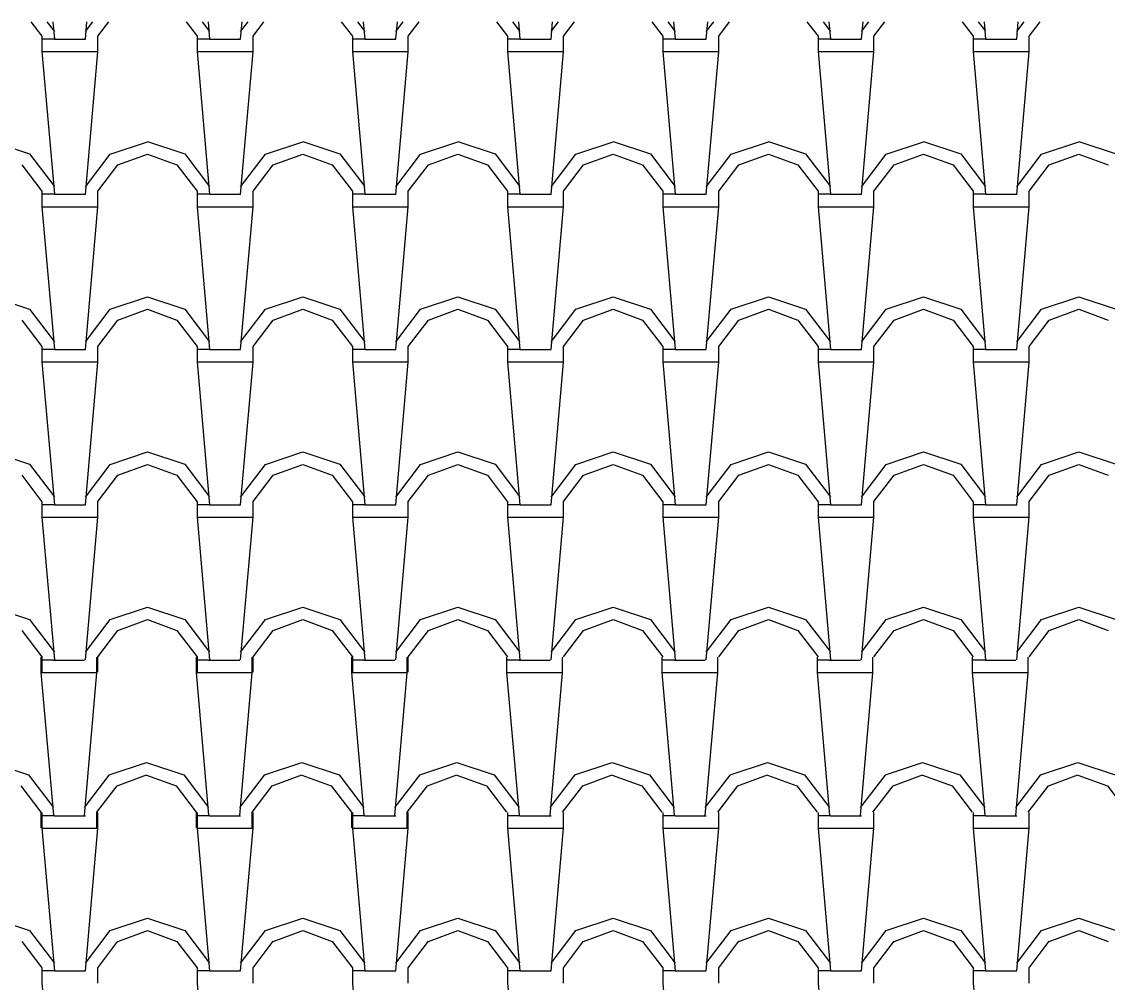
# Model space of a CAD drawing. Extents: x 32549 to 39694, y 7645 to 11950.
# Drawn here: x 38042.2 to 38147.2, y 11179.5 to 11272.4 of the extents above; entities that cross this region are included whole.
import ezdxf

# ---------------------------------------------------------------- set-up
doc = ezdxf.new("R2010")
doc.units = 0
doc.header["$LTSCALE"] = 80
doc.header["$MEASUREMENT"] = 0
doc.layers.add('ROOF', color=11, linetype='CONTINUOUS')

msp = doc.modelspace()

# ---------------------------------------------------------------- linework, layer by layer
at = {"layer": 'ROOF'}
for p, q in [((38043.07, 11272.45), (38044.14, 11271.05)), ((38044.63, 11272.45), (38045.34, 11271.51)), ((38045.19, 11272.45), (38045.34, 11270.76)), ((38048.34, 11270.75), (38048.49, 11272.45)), ((38048.34, 11271.5), (38049.06, 11272.45)), ((38049.54, 11271.06), (38050.6, 11272.45)), ((38058.07, 11272.45), (38059.14, 11271.05)), ((38059.63, 11272.45), (38060.34, 11271.51)), ((38060.19, 11272.45), (38060.34, 11270.76)), ((38063.34, 11270.75), (38063.49, 11272.45)), ((38063.34, 11271.5), (38064.06, 11272.45)), ((38064.54, 11271.06), (38065.6, 11272.45)), ((38073.07, 11272.45), (38074.14, 11271.05)), ((38074.63, 11272.45), (38075.34, 11271.51)), ((38075.19, 11272.45), (38075.34, 11270.76)), ((38078.34, 11270.75), (38078.49, 11272.45)), ((38078.34, 11271.5), (38079.06, 11272.45)), ((38079.54, 11271.06), (38080.6, 11272.45)), ((38088.07, 11272.45), (38089.14, 11271.05)), ((38089.63, 11272.45), (38090.34, 11271.51)), ((38090.19, 11272.45), (38090.34, 11270.76)), ((38093.34, 11270.75), (38093.49, 11272.45)), ((38093.34, 11271.5), (38094.06, 11272.45)), ((38094.54, 11271.06), (38095.6, 11272.45)), ((38103.07, 11272.45), (38104.14, 11271.05)), ((38104.63, 11272.45), (38105.34, 11271.51)), ((38105.19, 11272.45), (38105.34, 11270.76)), ((38108.34, 11270.75), (38108.49, 11272.45)), ((38108.34, 11271.5), (38109.06, 11272.45)), ((38109.54, 11271.06), (38110.6, 11272.45)), ((38118.07, 11272.45), (38119.14, 11271.05)), ((38119.63, 11272.45), (38120.34, 11271.51)), ((38120.19, 11272.45), (38120.34, 11270.76)), ((38123.34, 11270.75), (38123.49, 11272.45)), ((38123.34, 11271.5), (38124.06, 11272.45)), ((38124.54, 11271.06), (38125.6, 11272.45)), ((38133.07, 11272.45), (38134.14, 11271.05)), ((38134.63, 11272.45), (38135.34, 11271.52)), ((38135.19, 11272.45), (38135.34, 11270.76)), ((38138.34, 11270.75), (38138.49, 11272.45)), ((38138.34, 11271.5), (38139.06, 11272.45)), ((38139.54, 11271.06), (38140.6, 11272.45)), ((38044.14, 11271.06), (38044.14, 11269.56)), ((38045.34, 11270.76), (38044.14, 11270.76)), ((38045.34, 11270.76), (38048.34, 11270.76)), ((38049.54, 11269.56), (38049.54, 11271.06)), ((38059.14, 11271.06), (38059.14, 11269.56)), ((38060.34, 11270.76), (38059.14, 11270.76)), ((38060.34, 11270.76), (38063.34, 11270.76)), ((38064.54, 11269.56), (38064.54, 11271.06)), ((38074.14, 11271.06), (38074.14, 11269.56)), ((38075.34, 11270.76), (38074.14, 11270.76)), ((38075.34, 11270.76), (38078.34, 11270.76)), ((38079.54, 11269.56), (38079.54, 11271.06)), ((38089.14, 11271.06), (38089.14, 11269.56)), ((38090.34, 11270.76), (38089.14, 11270.76)), ((38090.34, 11270.76), (38093.34, 11270.76)), ((38094.54, 11269.56), (38094.54, 11271.06)), ((38104.14, 11271.06), (38104.14, 11269.56)), ((38105.34, 11270.76), (38104.14, 11270.76)), ((38105.34, 11270.76), (38108.34, 11270.76)), ((38109.54, 11269.56), (38109.54, 11271.06)), ((38119.14, 11271.06), (38119.14, 11269.56)), ((38120.34, 11270.76), (38119.14, 11270.76)), ((38120.34, 11270.76), (38123.34, 11270.76)), ((38124.54, 11269.56), (38124.54, 11271.06)), ((38134.14, 11271.06), (38134.14, 11269.56)), ((38135.34, 11270.76), (38134.14, 11270.76)), ((38135.34, 11270.76), (38138.34, 11270.76)), ((38139.54, 11269.56), (38139.54, 11271.06)), ((38044.14, 11269.56), (38045.34, 11269.56)), ((38044.14, 11269.56), (38045.34, 11255.76)), ((38045.34, 11269.56), (38049.54, 11269.56)), ((38048.34, 11255.75), (38049.54, 11269.55)), ((38059.14, 11269.56), (38060.34, 11269.56)), ((38059.14, 11269.56), (38060.34, 11255.76)), ((38060.34, 11269.56), (38064.54, 11269.56)), ((38063.34, 11255.75), (38064.54, 11269.55)), ((38074.14, 11269.56), (38075.34, 11269.56)), ((38074.14, 11269.56), (38075.34, 11255.76)), ((38075.34, 11269.56), (38079.54, 11269.56)), ((38078.34, 11255.75), (38079.54, 11269.55)), ((38089.14, 11269.56), (38090.34, 11269.56)), ((38089.14, 11269.56), (38090.34, 11255.76)), ((38090.34, 11269.56), (38094.54, 11269.56)), ((38093.34, 11255.75), (38094.54, 11269.55)), ((38104.14, 11269.56), (38105.34, 11269.56)), ((38104.14, 11269.56), (38105.34, 11255.76)), ((38105.34, 11269.56), (38109.54, 11269.56)), ((38108.34, 11255.75), (38109.54, 11269.55)), ((38119.14, 11269.56), (38120.34, 11269.56)), ((38119.14, 11269.56), (38120.34, 11255.76)), ((38120.34, 11269.56), (38124.54, 11269.56)), ((38123.34, 11255.75), (38124.54, 11269.55)), ((38134.14, 11269.56), (38135.34, 11255.76)), ((38134.14, 11269.56), (38135.34, 11269.56)), ((38135.34, 11269.56), (38139.54, 11269.56)), ((38138.34, 11255.75), (38139.54, 11269.55)), ((38039.34, 11260.86), (38042.94, 11259.66)), ((38050.74, 11259.65), (38054.34, 11260.85)), ((38054.34, 11260.86), (38057.94, 11259.66)), ((38065.74, 11259.65), (38069.34, 11260.85)), ((38069.34, 11260.86), (38072.94, 11259.66)), ((38080.74, 11259.65), (38084.34, 11260.85)), ((38084.34, 11260.86), (38087.94, 11259.66)), ((38095.74, 11259.65), (38099.34, 11260.85)), ((38099.34, 11260.86), (38102.94, 11259.66)), ((38110.74, 11259.65), (38114.34, 11260.85)), ((38114.34, 11260.86), (38117.94, 11259.66)), ((38125.74, 11259.65), (38129.34, 11260.85)), ((38129.34, 11260.86), (38132.94, 11259.66)), ((38140.74, 11259.65), (38144.34, 11260.85)), ((38144.34, 11260.86), (38147.94, 11259.66)), ((38042.94, 11259.66), (38045.34, 11256.51)), ((38048.34, 11256.5), (38050.74, 11259.65)), ((38051.49, 11258.6), (38054.34, 11259.65)), ((38054.34, 11259.65), (38057.19, 11258.6)), ((38057.94, 11259.66), (38060.34, 11256.51)), ((38063.34, 11256.5), (38065.74, 11259.65)), ((38066.49, 11258.6), (38069.34, 11259.65)), ((38069.34, 11259.65), (38072.19, 11258.6)), ((38072.94, 11259.66), (38075.34, 11256.51)), ((38078.34, 11256.5), (38080.74, 11259.65)), ((38081.49, 11258.6), (38084.34, 11259.65)), ((38084.34, 11259.65), (38087.19, 11258.6)), ((38087.94, 11259.66), (38090.34, 11256.51)), ((38093.34, 11256.5), (38095.74, 11259.65)), ((38096.49, 11258.6), (38099.34, 11259.65)), ((38099.34, 11259.65), (38102.19, 11258.6)), ((38102.94, 11259.66), (38105.34, 11256.51)), ((38108.34, 11256.5), (38110.74, 11259.65)), ((38111.49, 11258.6), (38114.34, 11259.65)), ((38114.34, 11259.65), (38117.19, 11258.6)), ((38117.94, 11259.66), (38120.34, 11256.51)), ((38123.34, 11256.5), (38125.74, 11259.65)), ((38126.49, 11258.6), (38129.34, 11259.65)), ((38129.34, 11259.65), (38132.19, 11258.6)), ((38132.94, 11259.67), (38135.34, 11256.52)), ((38138.34, 11256.5), (38140.74, 11259.65)), ((38141.49, 11258.6), (38144.34, 11259.65)), ((38144.34, 11259.65), (38147.19, 11258.6)), ((38042.19, 11258.6), (38044.14, 11256.05)), ((38049.54, 11256.06), (38051.49, 11258.61)), ((38057.19, 11258.6), (38059.14, 11256.05)), ((38064.54, 11256.06), (38066.49, 11258.61)), ((38072.19, 11258.6), (38074.14, 11256.05)), ((38079.54, 11256.06), (38081.49, 11258.61)), ((38087.19, 11258.6), (38089.14, 11256.05)), ((38094.54, 11256.06), (38096.49, 11258.61)), ((38102.19, 11258.6), (38104.14, 11256.05)), ((38109.54, 11256.06), (38111.49, 11258.61)), ((38117.19, 11258.6), (38119.14, 11256.05)), ((38124.54, 11256.06), (38126.49, 11258.61)), ((38132.19, 11258.6), (38134.14, 11256.05)), ((38139.54, 11256.06), (38141.49, 11258.61)), ((38044.14, 11256.06), (38044.14, 11254.56)), ((38049.54, 11254.56), (38049.54, 11256.06)), ((38059.14, 11256.06), (38059.14, 11254.56)), ((38064.54, 11254.56), (38064.54, 11256.06)), ((38074.14, 11256.06), (38074.14, 11254.56)), ((38079.54, 11254.56), (38079.54, 11256.06)), ((38089.14, 11256.06), (38089.14, 11254.56)), ((38094.54, 11254.56), (38094.54, 11256.06)), ((38104.14, 11256.06), (38104.14, 11254.56)), ((38109.54, 11254.56), (38109.54, 11256.06)), ((38119.14, 11256.06), (38119.14, 11254.56)), ((38124.54, 11254.56), (38124.54, 11256.06)), ((38134.14, 11256.06), (38134.14, 11254.56)), ((38139.54, 11254.56), (38139.54, 11256.06)), ((38045.34, 11255.76), (38044.14, 11255.76)), ((38045.34, 11255.76), (38048.34, 11255.76)), ((38060.34, 11255.76), (38059.14, 11255.76)), ((38060.34, 11255.76), (38063.34, 11255.76)), ((38075.34, 11255.76), (38074.14, 11255.76)), ((38075.34, 11255.76), (38078.34, 11255.76)), ((38090.34, 11255.76), (38089.14, 11255.76)), ((38090.34, 11255.76), (38093.34, 11255.76)), ((38105.34, 11255.76), (38104.14, 11255.76)), ((38105.34, 11255.76), (38108.34, 11255.76)), ((38120.34, 11255.76), (38119.14, 11255.76)), ((38120.34, 11255.76), (38123.34, 11255.76)), ((38135.34, 11255.76), (38134.14, 11255.76)), ((38135.34, 11255.76), (38138.34, 11255.76)), ((38044.14, 11254.56), (38045.34, 11254.56)), ((38044.14, 11254.56), (38045.34, 11240.76)), ((38045.34, 11254.56), (38049.54, 11254.56)), ((38048.34, 11240.75), (38049.54, 11254.55)), ((38059.14, 11254.56), (38060.34, 11254.56)), ((38059.14, 11254.56), (38060.34, 11240.76)), ((38060.34, 11254.56), (38064.54, 11254.56)), ((38063.34, 11240.75), (38064.54, 11254.55)), ((38074.14, 11254.56), (38075.34, 11254.56)), ((38074.14, 11254.56), (38075.34, 11240.76)), ((38075.34, 11254.56), (38079.54, 11254.56)), ((38078.34, 11240.75), (38079.54, 11254.55)), ((38089.14, 11254.56), (38090.34, 11254.56)), ((38089.14, 11254.56), (38090.34, 11240.76)), ((38090.34, 11254.56), (38094.54, 11254.56)), ((38093.34, 11240.75), (38094.54, 11254.55)), ((38104.14, 11254.56), (38105.34, 11254.56)), ((38104.14, 11254.56), (38105.34, 11240.76)), ((38105.34, 11254.56), (38109.54, 11254.56)), ((38108.34, 11240.75), (38109.54, 11254.55)), ((38119.14, 11254.56), (38120.34, 11254.56)), ((38119.14, 11254.56), (38120.34, 11240.76)), ((38120.34, 11254.56), (38124.54, 11254.56)), ((38123.34, 11240.75), (38124.54, 11254.55)), ((38134.14, 11254.56), (38135.34, 11240.76)), ((38134.14, 11254.56), (38135.34, 11254.56)), ((38135.34, 11254.56), (38139.54, 11254.56)), ((38138.34, 11240.75), (38139.54, 11254.55)), ((38039.34, 11245.86), (38042.94, 11244.66)), ((38050.74, 11244.65), (38054.34, 11245.85)), ((38054.34, 11245.86), (38057.94, 11244.66)), ((38065.74, 11244.65), (38069.34, 11245.85)), ((38069.34, 11245.86), (38072.94, 11244.66)), ((38080.74, 11244.65), (38084.34, 11245.85)), ((38084.34, 11245.86), (38087.94, 11244.66)), ((38095.74, 11244.65), (38099.34, 11245.85)), ((38099.34, 11245.86), (38102.94, 11244.66)), ((38110.74, 11244.65), (38114.34, 11245.85)), ((38114.34, 11245.86), (38117.94, 11244.66)), ((38125.74, 11244.65), (38129.34, 11245.85)), ((38129.34, 11245.86), (38132.94, 11244.66)), ((38140.74, 11244.65), (38144.34, 11245.85)), ((38144.34, 11245.86), (38147.94, 11244.66)), ((38042.94, 11244.66), (38045.34, 11241.51)), ((38048.34, 11241.5), (38050.74, 11244.65)), ((38051.49, 11243.6), (38054.34, 11244.65)), ((38054.34, 11244.65), (38057.19, 11243.6)), ((38057.94, 11244.66), (38060.34, 11241.51)), ((38063.34, 11241.5), (38065.74, 11244.65)), ((38066.49, 11243.6), (38069.34, 11244.65)), ((38069.34, 11244.65), (38072.19, 11243.6)), ((38072.94, 11244.66), (38075.34, 11241.51)), ((38078.34, 11241.5), (38080.74, 11244.65)), ((38081.49, 11243.6), (38084.34, 11244.65)), ((38084.34, 11244.65), (38087.19, 11243.6)), ((38087.94, 11244.66), (38090.34, 11241.51)), ((38093.34, 11241.5), (38095.74, 11244.65)), ((38096.49, 11243.6), (38099.34, 11244.65)), ((38099.34, 11244.65), (38102.19, 11243.6)), ((38102.94, 11244.66), (38105.34, 11241.51)), ((38108.34, 11241.5), (38110.74, 11244.65)), ((38111.49, 11243.6), (38114.34, 11244.65)), ((38114.34, 11244.65), (38117.19, 11243.6)), ((38117.94, 11244.66), (38120.34, 11241.51)), ((38123.34, 11241.5), (38125.74, 11244.65)), ((38126.49, 11243.6), (38129.34, 11244.65)), ((38129.34, 11244.65), (38132.19, 11243.6)), ((38132.94, 11244.66), (38135.34, 11241.51)), ((38138.34, 11241.5), (38140.74, 11244.65)), ((38141.49, 11243.6), (38144.34, 11244.65)), ((38144.34, 11244.65), (38147.19, 11243.6)), ((38042.19, 11243.6), (38044.14, 11241.05)), ((38049.54, 11241.06), (38051.49, 11243.61)), ((38057.19, 11243.6), (38059.14, 11241.05)), ((38064.54, 11241.06), (38066.49, 11243.61)), ((38072.19, 11243.6), (38074.14, 11241.05)), ((38079.54, 11241.06), (38081.49, 11243.61)), ((38087.19, 11243.6), (38089.14, 11241.05)), ((38094.54, 11241.06), (38096.49, 11243.61)), ((38102.19, 11243.6), (38104.14, 11241.05)), ((38109.54, 11241.06), (38111.49, 11243.61)), ((38117.19, 11243.6), (38119.14, 11241.05)), ((38124.54, 11241.06), (38126.49, 11243.61)), ((38132.19, 11243.6), (38134.14, 11241.05)), ((38139.54, 11241.06), (38141.49, 11243.61)), ((38044.14, 11241.06), (38044.14, 11239.56)), ((38044.14, 11241.06), (38044.14, 11239.56)), ((38045.34, 11240.76), (38044.14, 11240.76)), ((38045.34, 11240.76), (38048.34, 11240.76)), ((38049.54, 11239.56), (38049.54, 11241.06)), ((38049.54, 11239.56), (38049.54, 11241.06)), ((38059.14, 11241.06), (38059.14, 11239.56)), ((38059.14, 11241.06), (38059.14, 11239.56)), ((38060.34, 11240.76), (38059.14, 11240.76)), ((38060.34, 11240.76), (38063.34, 11240.76)), ((38064.54, 11239.56), (38064.54, 11241.06)), ((38064.54, 11239.56), (38064.54, 11241.06)), ((38074.14, 11241.06), (38074.14, 11239.56)), ((38074.14, 11241.06), (38074.14, 11239.56)), ((38075.34, 11240.76), (38074.14, 11240.76)), ((38075.34, 11240.76), (38078.34, 11240.76)), ((38079.54, 11239.56), (38079.54, 11241.06)), ((38079.54, 11239.56), (38079.54, 11241.06)), ((38089.14, 11241.06), (38089.14, 11239.56)), ((38090.34, 11240.76), (38089.14, 11240.76)), ((38090.34, 11240.76), (38093.34, 11240.76)), ((38094.54, 11239.56), (38094.54, 11241.06)), ((38104.14, 11241.06), (38104.14, 11239.56)), ((38105.34, 11240.76), (38104.14, 11240.76)), ((38105.34, 11240.76), (38108.34, 11240.76)), ((38109.54, 11239.56), (38109.54, 11241.06)), ((38119.14, 11241.06), (38119.14, 11239.56)), ((38120.34, 11240.76), (38119.14, 11240.76)), ((38120.34, 11240.76), (38123.34, 11240.76)), ((38124.54, 11239.56), (38124.54, 11241.06)), ((38134.14, 11241.06), (38134.14, 11239.56)), ((38135.34, 11240.76), (38134.14, 11240.76)), ((38135.34, 11240.76), (38138.34, 11240.76)), ((38139.54, 11239.56), (38139.54, 11241.06)), ((38044.14, 11239.56), (38045.34, 11225.76)), ((38044.14, 11239.56), (38045.34, 11239.56)), ((38045.34, 11239.56), (38049.54, 11239.56)), ((38048.34, 11225.75), (38049.54, 11239.55)), ((38059.14, 11239.56), (38060.34, 11225.76)), ((38059.14, 11239.56), (38060.34, 11239.56)), ((38060.34, 11239.56), (38064.54, 11239.56)), ((38063.34, 11225.75), (38064.54, 11239.55)), ((38074.14, 11239.56), (38075.34, 11225.76)), ((38074.14, 11239.56), (38075.34, 11239.56)), ((38075.34, 11239.56), (38079.54, 11239.56)), ((38078.34, 11225.75), (38079.54, 11239.55)), ((38089.14, 11239.56), (38090.34, 11225.76)), ((38089.14, 11239.56), (38090.34, 11239.56)), ((38090.34, 11239.56), (38094.54, 11239.56)), ((38093.34, 11225.75), (38094.54, 11239.55)), ((38104.14, 11239.56), (38105.34, 11225.76)), ((38104.14, 11239.56), (38105.34, 11239.56)), ((38105.34, 11239.56), (38109.54, 11239.56)), ((38108.34, 11225.75), (38109.54, 11239.55)), ((38119.14, 11239.56), (38120.34, 11225.76)), ((38119.14, 11239.56), (38120.34, 11239.56)), ((38120.34, 11239.56), (38124.54, 11239.56)), ((38123.34, 11225.75), (38124.54, 11239.55)), ((38134.14, 11239.56), (38135.34, 11225.76)), ((38134.14, 11239.56), (38135.34, 11239.56)), ((38135.34, 11239.56), (38139.54, 11239.56)), ((38138.34, 11225.75), (38139.54, 11239.55)), ((38039.34, 11230.86), (38042.94, 11229.66)), ((38050.74, 11229.65), (38054.34, 11230.86)), ((38054.34, 11230.86), (38057.94, 11229.66)), ((38065.74, 11229.65), (38069.34, 11230.86)), ((38069.34, 11230.86), (38072.94, 11229.66)), ((38080.74, 11229.65), (38084.34, 11230.86)), ((38084.34, 11230.86), (38087.94, 11229.66)), ((38095.74, 11229.65), (38099.34, 11230.86)), ((38099.34, 11230.86), (38102.94, 11229.66)), ((38110.74, 11229.65), (38114.34, 11230.86)), ((38114.34, 11230.86), (38117.94, 11229.66)), ((38125.74, 11229.65), (38129.34, 11230.86)), ((38129.34, 11230.86), (38132.94, 11229.66)), ((38140.74, 11229.65), (38144.34, 11230.86)), ((38144.34, 11230.86), (38147.94, 11229.66)), ((38042.94, 11229.66), (38045.34, 11226.51)), ((38048.34, 11226.5), (38050.74, 11229.65)), ((38051.49, 11228.6), (38054.34, 11229.65)), ((38054.34, 11229.65), (38057.19, 11228.6)), ((38057.94, 11229.66), (38060.34, 11226.51)), ((38063.34, 11226.5), (38065.74, 11229.65)), ((38066.49, 11228.6), (38069.34, 11229.65)), ((38069.34, 11229.65), (38072.19, 11228.6)), ((38072.94, 11229.66), (38075.34, 11226.51)), ((38078.34, 11226.5), (38080.74, 11229.65)), ((38081.49, 11228.6), (38084.34, 11229.65)), ((38084.34, 11229.65), (38087.19, 11228.6)), ((38087.94, 11229.66), (38090.34, 11226.51)), ((38093.34, 11226.5), (38095.74, 11229.65)), ((38096.49, 11228.6), (38099.34, 11229.65)), ((38099.34, 11229.65), (38102.19, 11228.6)), ((38102.94, 11229.67), (38105.34, 11226.52)), ((38108.34, 11226.5), (38110.74, 11229.65)), ((38111.49, 11228.6), (38114.34, 11229.65)), ((38114.34, 11229.65), (38117.19, 11228.6)), ((38117.94, 11229.67), (38120.34, 11226.52)), ((38123.34, 11226.5), (38125.74, 11229.65)), ((38126.49, 11228.6), (38129.34, 11229.65)), ((38129.34, 11229.65), (38132.19, 11228.6)), ((38132.94, 11229.67), (38135.34, 11226.52)), ((38138.34, 11226.5), (38140.74, 11229.65)), ((38141.49, 11228.6), (38144.34, 11229.65)), ((38144.34, 11229.65), (38147.19, 11228.6)), ((38042.19, 11228.6), (38044.14, 11226.05)), ((38049.54, 11226.06), (38051.49, 11228.61)), ((38057.19, 11228.6), (38059.14, 11226.05)), ((38064.54, 11226.06), (38066.49, 11228.61)), ((38072.19, 11228.6), (38074.14, 11226.05)), ((38079.54, 11226.06), (38081.49, 11228.61)), ((38087.19, 11228.6), (38089.14, 11226.05)), ((38094.54, 11226.06), (38096.49, 11228.61)), ((38102.19, 11228.6), (38104.14, 11226.05)), ((38109.54, 11226.06), (38111.49, 11228.61)), ((38117.19, 11228.6), (38119.14, 11226.05)), ((38124.54, 11226.06), (38126.49, 11228.61)), ((38132.19, 11228.6), (38134.14, 11226.05)), ((38139.54, 11226.06), (38141.49, 11228.61)), ((38044.14, 11226.06), (38044.14, 11224.56)), ((38045.34, 11225.76), (38044.14, 11225.76)), ((38045.34, 11225.76), (38048.34, 11225.76)), ((38049.54, 11224.56), (38049.54, 11226.06)), ((38059.14, 11226.06), (38059.14, 11224.56)), ((38060.34, 11225.76), (38059.14, 11225.76)), ((38060.34, 11225.76), (38063.34, 11225.76)), ((38064.54, 11224.56), (38064.54, 11226.06)), ((38074.14, 11226.06), (38074.14, 11224.56)), ((38075.34, 11225.76), (38074.14, 11225.76)), ((38075.34, 11225.76), (38078.34, 11225.76)), ((38079.54, 11224.56), (38079.54, 11226.06)), ((38089.14, 11226.06), (38089.14, 11224.56)), ((38090.34, 11225.76), (38089.14, 11225.76)), ((38090.34, 11225.76), (38093.34, 11225.76)), ((38094.54, 11224.56), (38094.54, 11226.06)), ((38104.14, 11226.06), (38104.14, 11224.56)), ((38105.34, 11225.76), (38104.14, 11225.76)), ((38105.34, 11225.76), (38108.34, 11225.76)), ((38109.54, 11224.56), (38109.54, 11226.06)), ((38119.14, 11226.06), (38119.14, 11224.56)), ((38120.34, 11225.76), (38119.14, 11225.76)), ((38120.34, 11225.76), (38123.34, 11225.76)), ((38124.54, 11224.56), (38124.54, 11226.06)), ((38134.14, 11226.06), (38134.14, 11224.56)), ((38135.34, 11225.76), (38134.14, 11225.76)), ((38135.34, 11225.76), (38138.34, 11225.76)), ((38139.54, 11224.56), (38139.54, 11226.06)), ((38044.14, 11224.56), (38045.34, 11224.56)), ((38044.14, 11224.56), (38045.34, 11210.76)), ((38045.34, 11224.56), (38049.54, 11224.56)), ((38048.34, 11210.75), (38049.54, 11224.55)), ((38059.14, 11224.56), (38060.34, 11224.56)), ((38059.14, 11224.56), (38060.34, 11210.76)), ((38060.34, 11224.56), (38064.54, 11224.56)), ((38063.34, 11210.75), (38064.54, 11224.55)), ((38074.14, 11224.56), (38075.34, 11224.56)), ((38074.14, 11224.56), (38075.34, 11210.76)), ((38075.34, 11224.56), (38079.54, 11224.56)), ((38078.34, 11210.75), (38079.54, 11224.55)), ((38089.14, 11224.56), (38090.34, 11224.56)), ((38089.14, 11224.56), (38090.34, 11210.76)), ((38090.34, 11224.56), (38094.54, 11224.56)), ((38093.34, 11210.75), (38094.54, 11224.55)), ((38104.14, 11224.56), (38105.34, 11224.56)), ((38104.14, 11224.56), (38105.34, 11210.76)), ((38105.34, 11224.56), (38109.54, 11224.56)), ((38108.34, 11210.75), (38109.54, 11224.55)), ((38119.14, 11224.56), (38120.34, 11224.56)), ((38119.14, 11224.56), (38120.34, 11210.76)), ((38120.34, 11224.56), (38124.54, 11224.56)), ((38123.34, 11210.75), (38124.54, 11224.55)), ((38134.14, 11224.56), (38135.34, 11224.56)), ((38134.14, 11224.56), (38135.34, 11210.76)), ((38135.34, 11224.56), (38139.54, 11224.56)), ((38138.34, 11210.75), (38139.54, 11224.55)), ((38039.34, 11215.86), (38042.94, 11214.66)), ((38050.74, 11214.65), (38054.34, 11215.86)), ((38054.34, 11215.86), (38057.94, 11214.66)), ((38065.74, 11214.65), (38069.34, 11215.86)), ((38069.34, 11215.86), (38072.94, 11214.66)), ((38080.74, 11214.65), (38084.34, 11215.86)), ((38084.34, 11215.86), (38087.94, 11214.66)), ((38095.74, 11214.65), (38099.34, 11215.86)), ((38099.34, 11215.86), (38102.94, 11214.66)), ((38110.74, 11214.65), (38114.34, 11215.86)), ((38114.34, 11215.86), (38117.94, 11214.66)), ((38125.74, 11214.65), (38129.34, 11215.86)), ((38129.34, 11215.86), (38132.94, 11214.66)), ((38140.74, 11214.65), (38144.34, 11215.86)), ((38144.34, 11215.86), (38147.94, 11214.66)), ((38042.94, 11214.66), (38045.34, 11211.51)), ((38048.34, 11211.5), (38050.74, 11214.65)), ((38051.49, 11213.6), (38054.34, 11214.65)), ((38054.34, 11214.65), (38057.19, 11213.6)), ((38057.94, 11214.66), (38060.34, 11211.51)), ((38063.34, 11211.5), (38065.74, 11214.65)), ((38066.49, 11213.6), (38069.34, 11214.65)), ((38069.34, 11214.65), (38072.19, 11213.6)), ((38072.94, 11214.66), (38075.34, 11211.51)), ((38078.34, 11211.5), (38080.74, 11214.65)), ((38081.49, 11213.6), (38084.34, 11214.65)), ((38084.34, 11214.65), (38087.19, 11213.6)), ((38087.94, 11214.66), (38090.34, 11211.51)), ((38093.34, 11211.5), (38095.74, 11214.65)), ((38096.49, 11213.6), (38099.34, 11214.65)), ((38099.34, 11214.65), (38102.19, 11213.6)), ((38102.94, 11214.66), (38105.34, 11211.51)), ((38108.34, 11211.5), (38110.74, 11214.65)), ((38111.49, 11213.6), (38114.34, 11214.65)), ((38114.34, 11214.65), (38117.19, 11213.6)), ((38117.94, 11214.67), (38120.34, 11211.52)), ((38123.34, 11211.5), (38125.74, 11214.65)), ((38126.49, 11213.6), (38129.34, 11214.65)), ((38129.34, 11214.65), (38132.19, 11213.6)), ((38132.94, 11214.67), (38135.34, 11211.52)), ((38138.34, 11211.5), (38140.74, 11214.65)), ((38141.49, 11213.6), (38144.34, 11214.65)), ((38144.34, 11214.65), (38147.19, 11213.6)), ((38042.19, 11213.6), (38044.14, 11211.05)), ((38049.54, 11211.06), (38051.49, 11213.61)), ((38057.19, 11213.6), (38059.14, 11211.05)), ((38064.54, 11211.06), (38066.49, 11213.61)), ((38072.19, 11213.6), (38074.14, 11211.05)), ((38079.54, 11211.06), (38081.49, 11213.61)), ((38087.19, 11213.6), (38089.14, 11211.05)), ((38094.54, 11211.06), (38096.49, 11213.61)), ((38102.19, 11213.6), (38104.14, 11211.05)), ((38109.54, 11211.06), (38111.49, 11213.61)), ((38117.19, 11213.6), (38119.14, 11211.05)), ((38124.54, 11211.06), (38126.49, 11213.61)), ((38132.19, 11213.6), (38134.14, 11211.05)), ((38139.54, 11211.06), (38141.49, 11213.61)), ((38044.05, 11211.03), (38044.05, 11209.53)), ((38044.14, 11211.06), (38044.14, 11209.56)), ((38049.45, 11209.53), (38049.45, 11211.03)), ((38049.54, 11209.56), (38049.54, 11211.06)), ((38059.05, 11211.03), (38059.05, 11209.53)), ((38059.14, 11211.06), (38059.14, 11209.56)), ((38064.45, 11209.53), (38064.45, 11211.03)), ((38064.54, 11209.56), (38064.54, 11211.06)), ((38074.05, 11211.03), (38074.05, 11209.53)), ((38074.14, 11211.06), (38074.14, 11209.56)), ((38079.45, 11209.53), (38079.45, 11211.03)), ((38079.54, 11209.56), (38079.54, 11211.06)), ((38089.05, 11211.03), (38089.05, 11209.53)), ((38094.45, 11209.53), (38094.45, 11211.03)), ((38104.05, 11211.03), (38104.05, 11209.53)), ((38109.45, 11209.53), (38109.45, 11211.03)), ((38119.05, 11211.03), (38119.05, 11209.53)), ((38124.45, 11209.53), (38124.45, 11211.03)), ((38134.05, 11211.03), (38134.05, 11209.53)), ((38139.45, 11209.53), (38139.45, 11211.03)), ((38045.25, 11210.73), (38044.05, 11210.73)), ((38045.25, 11210.73), (38048.25, 11210.73)), ((38060.25, 11210.73), (38059.05, 11210.73)), ((38060.25, 11210.73), (38063.25, 11210.73)), ((38075.25, 11210.73), (38074.05, 11210.73)), ((38075.25, 11210.73), (38078.25, 11210.73)), ((38090.25, 11210.73), (38089.05, 11210.73)), ((38090.25, 11210.73), (38093.25, 11210.73)), ((38105.25, 11210.73), (38104.05, 11210.73)), ((38105.25, 11210.73), (38108.25, 11210.73)), ((38120.25, 11210.73), (38119.05, 11210.73)), ((38120.25, 11210.73), (38123.25, 11210.73)), ((38135.25, 11210.73), (38134.05, 11210.73)), ((38135.25, 11210.73), (38138.25, 11210.73)), ((38044.05, 11209.53), (38045.25, 11195.73)), ((38044.05, 11209.53), (38045.25, 11209.53)), ((38045.25, 11209.53), (38049.45, 11209.53)), ((38048.25, 11195.72), (38049.45, 11209.52)), ((38059.05, 11209.53), (38060.25, 11195.73)), ((38059.05, 11209.53), (38060.25, 11209.53)), ((38060.25, 11209.53), (38064.45, 11209.53)), ((38063.25, 11195.72), (38064.45, 11209.52)), ((38074.05, 11209.53), (38075.25, 11195.73)), ((38074.05, 11209.53), (38075.25, 11209.53)), ((38075.25, 11209.53), (38079.45, 11209.53)), ((38078.25, 11195.72), (38079.45, 11209.52)), ((38089.05, 11209.53), (38090.25, 11195.73)), ((38089.05, 11209.53), (38090.25, 11209.53)), ((38090.25, 11209.53), (38094.45, 11209.53)), ((38093.25, 11195.72), (38094.45, 11209.52)), ((38104.05, 11209.53), (38105.25, 11195.73)), ((38104.05, 11209.53), (38105.25, 11209.53)), ((38105.25, 11209.53), (38109.45, 11209.53)), ((38108.25, 11195.72), (38109.45, 11209.52)), ((38119.05, 11209.53), (38120.25, 11195.73)), ((38119.05, 11209.53), (38120.25, 11209.53)), ((38120.25, 11209.53), (38124.45, 11209.53)), ((38123.25, 11195.72), (38124.45, 11209.52)), ((38134.05, 11209.53), (38135.25, 11195.73)), ((38134.05, 11209.53), (38135.25, 11209.53)), ((38135.25, 11209.53), (38139.45, 11209.53)), ((38138.25, 11195.72), (38139.45, 11209.52)), ((38039.25, 11200.83), (38042.85, 11199.63)), ((38050.65, 11199.63), (38054.25, 11200.83)), ((38054.25, 11200.83), (38057.85, 11199.63)), ((38065.65, 11199.63), (38069.25, 11200.83)), ((38069.25, 11200.83), (38072.85, 11199.63)), ((38080.65, 11199.63), (38084.25, 11200.83)), ((38084.25, 11200.83), (38087.85, 11199.63)), ((38095.65, 11199.63), (38099.25, 11200.83)), ((38099.25, 11200.83), (38102.85, 11199.63)), ((38110.65, 11199.63), (38114.25, 11200.83)), ((38114.25, 11200.83), (38117.85, 11199.63)), ((38125.65, 11199.63), (38129.25, 11200.83)), ((38129.25, 11200.83), (38132.85, 11199.63)), ((38140.65, 11199.63), (38144.25, 11200.83)), ((38144.25, 11200.83), (38147.85, 11199.63)), ((38042.85, 11199.64), (38045.25, 11196.49)), ((38048.25, 11196.47), (38050.65, 11199.62)), ((38051.4, 11198.58), (38054.25, 11199.63)), ((38054.25, 11199.62), (38057.1, 11198.57)), ((38057.85, 11199.64), (38060.25, 11196.49)), ((38063.25, 11196.47), (38065.65, 11199.62)), ((38066.4, 11198.58), (38069.25, 11199.63)), ((38069.25, 11199.62), (38072.1, 11198.57)), ((38072.85, 11199.64), (38075.25, 11196.49)), ((38078.25, 11196.47), (38080.65, 11199.62)), ((38081.4, 11198.58), (38084.25, 11199.63)), ((38084.25, 11199.62), (38087.1, 11198.57)), ((38087.85, 11199.64), (38090.25, 11196.49)), ((38093.25, 11196.47), (38095.65, 11199.62)), ((38096.4, 11198.58), (38099.25, 11199.63)), ((38099.25, 11199.62), (38102.1, 11198.57)), ((38102.85, 11199.64), (38105.25, 11196.49)), ((38108.25, 11196.47), (38110.65, 11199.62)), ((38111.4, 11198.58), (38114.25, 11199.63)), ((38114.25, 11199.62), (38117.1, 11198.57)), ((38117.85, 11199.64), (38120.25, 11196.49)), ((38123.25, 11196.47), (38125.65, 11199.62)), ((38126.4, 11198.58), (38129.25, 11199.63)), ((38129.25, 11199.62), (38132.1, 11198.57)), ((38132.85, 11199.64), (38135.25, 11196.49)), ((38138.25, 11196.47), (38140.65, 11199.62)), ((38141.4, 11198.58), (38144.25, 11199.63)), ((38144.25, 11199.62), (38147.1, 11198.57)), ((38042.1, 11198.57), (38044.05, 11196.02)), ((38049.45, 11196.03), (38051.4, 11198.58)), ((38057.1, 11198.57), (38059.05, 11196.02)), ((38064.45, 11196.03), (38066.4, 11198.58)), ((38072.1, 11198.57), (38074.05, 11196.02)), ((38079.45, 11196.03), (38081.4, 11198.58)), ((38087.1, 11198.57), (38089.05, 11196.02)), ((38094.45, 11196.03), (38096.4, 11198.58)), ((38102.1, 11198.57), (38104.05, 11196.02)), ((38109.45, 11196.03), (38111.4, 11198.58)), ((38117.1, 11198.57), (38119.05, 11196.02)), ((38124.45, 11196.03), (38126.4, 11198.58)), ((38132.1, 11198.57), (38134.05, 11196.02)), ((38139.45, 11196.03), (38141.4, 11198.58)), ((38147.1, 11198.57), (38149.05, 11196.02)), ((38044.05, 11196.03), (38044.05, 11194.53)), ((38044.14, 11195.99), (38044.14, 11194.49)), ((38045.34, 11195.69), (38044.14, 11195.69)), ((38045.34, 11195.69), (38048.34, 11195.69)), ((38049.45, 11194.53), (38049.45, 11196.03)), ((38049.54, 11194.49), (38049.54, 11195.99)), ((38059.05, 11196.03), (38059.05, 11194.53)), ((38059.14, 11195.99), (38059.14, 11194.49)), ((38060.34, 11195.69), (38059.14, 11195.69)), ((38060.34, 11195.69), (38063.34, 11195.69)), ((38064.45, 11194.53), (38064.45, 11196.03)), ((38064.54, 11194.49), (38064.54, 11195.99)), ((38074.05, 11196.03), (38074.05, 11194.53)), ((38074.14, 11195.99), (38074.14, 11194.49)), ((38075.34, 11195.69), (38074.14, 11195.69)), ((38075.34, 11195.69), (38078.34, 11195.69)), ((38079.45, 11194.53), (38079.45, 11196.03)), ((38079.54, 11194.49), (38079.54, 11195.99)), ((38089.14, 11195.99), (38089.14, 11194.49)), ((38090.34, 11195.69), (38089.14, 11195.69)), ((38090.34, 11195.69), (38093.34, 11195.69)), ((38094.54, 11194.49), (38094.54, 11195.99)), ((38104.14, 11195.99), (38104.14, 11194.49)), ((38105.34, 11195.69), (38104.14, 11195.69)), ((38105.34, 11195.69), (38108.34, 11195.69)), ((38109.54, 11194.49), (38109.54, 11195.99)), ((38119.14, 11195.99), (38119.14, 11194.49)), ((38120.34, 11195.69), (38119.14, 11195.69)), ((38120.34, 11195.69), (38123.34, 11195.69)), ((38124.54, 11194.49), (38124.54, 11195.99)), ((38134.14, 11195.99), (38134.14, 11194.49)), ((38135.34, 11195.69), (38134.14, 11195.69)), ((38135.34, 11195.69), (38138.34, 11195.69)), ((38139.54, 11194.49), (38139.54, 11195.99)), ((38044.14, 11194.5), (38045.34, 11180.7)), ((38044.14, 11194.49), (38045.34, 11194.49)), ((38045.34, 11194.49), (38049.54, 11194.49)), ((38048.34, 11180.69), (38049.54, 11194.49)), ((38059.14, 11194.5), (38060.34, 11180.7)), ((38059.14, 11194.49), (38060.34, 11194.49)), ((38060.34, 11194.49), (38064.54, 11194.49)), ((38063.34, 11180.69), (38064.54, 11194.49)), ((38074.14, 11194.5), (38075.34, 11180.7)), ((38074.14, 11194.49), (38075.34, 11194.49)), ((38075.34, 11194.49), (38079.54, 11194.49)), ((38078.34, 11180.69), (38079.54, 11194.49)), ((38089.14, 11194.5), (38090.34, 11180.7)), ((38089.14, 11194.49), (38090.34, 11194.49)), ((38090.34, 11194.49), (38094.54, 11194.49)), ((38093.34, 11180.69), (38094.54, 11194.49)), ((38104.14, 11194.5), (38105.34, 11180.7)), ((38104.14, 11194.49), (38105.34, 11194.49)), ((38105.34, 11194.49), (38109.54, 11194.49)), ((38108.34, 11180.69), (38109.54, 11194.49)), ((38119.14, 11194.5), (38120.34, 11180.7)), ((38119.14, 11194.49), (38120.34, 11194.49)), ((38120.34, 11194.49), (38124.54, 11194.49)), ((38123.34, 11180.69), (38124.54, 11194.49)), ((38134.14, 11194.5), (38135.34, 11180.7)), ((38134.14, 11194.49), (38135.34, 11194.49)), ((38135.34, 11194.49), (38139.54, 11194.49)), ((38138.34, 11180.69), (38139.54, 11194.49)), ((38039.34, 11185.8), (38042.94, 11184.6)), ((38050.74, 11184.59), (38054.34, 11185.79)), ((38054.34, 11185.8), (38057.94, 11184.6)), ((38065.74, 11184.59), (38069.34, 11185.79)), ((38069.34, 11185.8), (38072.94, 11184.6)), ((38080.74, 11184.59), (38084.34, 11185.79)), ((38084.34, 11185.8), (38087.94, 11184.6)), ((38095.74, 11184.59), (38099.34, 11185.79)), ((38099.34, 11185.8), (38102.94, 11184.6)), ((38110.74, 11184.59), (38114.34, 11185.79)), ((38114.34, 11185.8), (38117.94, 11184.6)), ((38125.74, 11184.59), (38129.34, 11185.79)), ((38129.34, 11185.8), (38132.94, 11184.6)), ((38140.74, 11184.59), (38144.34, 11185.79)), ((38144.34, 11185.8), (38147.94, 11184.6)), ((38042.94, 11184.6), (38045.34, 11181.45)), ((38048.34, 11181.44), (38050.74, 11184.59)), ((38051.49, 11183.54), (38054.34, 11184.59)), ((38054.34, 11184.59), (38057.19, 11183.54)), ((38057.94, 11184.6), (38060.34, 11181.45)), ((38063.34, 11181.44), (38065.74, 11184.59)), ((38066.49, 11183.54), (38069.34, 11184.59)), ((38069.34, 11184.59), (38072.19, 11183.54)), ((38072.94, 11184.6), (38075.34, 11181.45)), ((38078.34, 11181.44), (38080.74, 11184.59)), ((38081.49, 11183.54), (38084.34, 11184.59)), ((38084.34, 11184.59), (38087.19, 11183.54)), ((38087.94, 11184.6), (38090.34, 11181.45)), ((38093.34, 11181.44), (38095.74, 11184.59)), ((38096.49, 11183.54), (38099.34, 11184.59)), ((38099.34, 11184.59), (38102.19, 11183.54)), ((38102.94, 11184.6), (38105.34, 11181.45)), ((38108.34, 11181.44), (38110.74, 11184.59)), ((38111.49, 11183.54), (38114.34, 11184.59)), ((38114.34, 11184.59), (38117.19, 11183.54)), ((38117.94, 11184.6), (38120.34, 11181.45)), ((38123.34, 11181.44), (38125.74, 11184.59)), ((38126.49, 11183.54), (38129.34, 11184.59)), ((38129.34, 11184.59), (38132.19, 11183.54)), ((38132.94, 11184.6), (38135.34, 11181.45)), ((38138.34, 11181.44), (38140.74, 11184.59)), ((38141.49, 11183.54), (38144.34, 11184.59)), ((38144.34, 11184.59), (38147.19, 11183.54)), ((38042.19, 11183.54), (38044.14, 11180.99)), ((38049.54, 11181), (38051.49, 11183.55)), ((38057.19, 11183.54), (38059.14, 11180.99)), ((38064.54, 11181), (38066.49, 11183.55)), ((38072.19, 11183.54), (38074.14, 11180.99)), ((38079.54, 11181), (38081.49, 11183.55)), ((38087.19, 11183.54), (38089.14, 11180.99)), ((38094.54, 11181), (38096.49, 11183.55)), ((38102.19, 11183.54), (38104.14, 11180.99)), ((38109.54, 11181), (38111.49, 11183.55)), ((38117.19, 11183.54), (38119.14, 11180.99)), ((38124.54, 11181), (38126.49, 11183.55)), ((38132.19, 11183.54), (38134.14, 11180.99)), ((38139.54, 11181), (38141.49, 11183.55)), ((38044.14, 11180.99), (38044.14, 11179.49)), ((38045.34, 11180.69), (38044.14, 11180.69)), ((38045.34, 11180.69), (38048.34, 11180.69)), ((38049.54, 11179.49), (38049.54, 11180.99)), ((38059.14, 11180.99), (38059.14, 11179.49)), ((38060.34, 11180.69), (38059.14, 11180.69)), ((38060.34, 11180.69), (38063.34, 11180.69)), ((38064.54, 11179.49), (38064.54, 11180.99)), ((38074.14, 11180.99), (38074.14, 11179.49)), ((38075.34, 11180.69), (38074.14, 11180.69)), ((38075.34, 11180.69), (38078.34, 11180.69)), ((38079.54, 11179.49), (38079.54, 11180.99)), ((38089.14, 11180.99), (38089.14, 11179.49)), ((38090.34, 11180.69), (38089.14, 11180.69)), ((38090.34, 11180.69), (38093.34, 11180.69)), ((38094.54, 11179.49), (38094.54, 11180.99)), ((38104.14, 11180.99), (38104.14, 11179.49)), ((38105.34, 11180.69), (38104.14, 11180.69)), ((38105.34, 11180.69), (38108.34, 11180.69)), ((38109.54, 11179.49), (38109.54, 11180.99)), ((38119.14, 11180.99), (38119.14, 11179.49)), ((38120.34, 11180.69), (38119.14, 11180.69)), ((38120.34, 11180.69), (38123.34, 11180.69)), ((38124.54, 11179.49), (38124.54, 11180.99)), ((38134.14, 11180.99), (38134.14, 11179.49)), ((38135.34, 11180.69), (38134.14, 11180.69)), ((38135.34, 11180.69), (38138.34, 11180.69)), ((38139.54, 11179.49), (38139.54, 11180.99)), ((38044.14, 11179.5), (38045.34, 11165.7)), ((38059.14, 11179.5), (38060.34, 11165.7)), ((38074.14, 11179.5), (38075.34, 11165.7)), ((38089.14, 11179.5), (38090.34, 11165.7)), ((38104.14, 11179.5), (38105.34, 11165.7)), ((38119.14, 11179.5), (38120.34, 11165.7)), ((38134.14, 11179.5), (38135.34, 11165.7))]:
    msp.add_line(p, q, dxfattribs=at)

doc.saveas('drawing.dxf')
